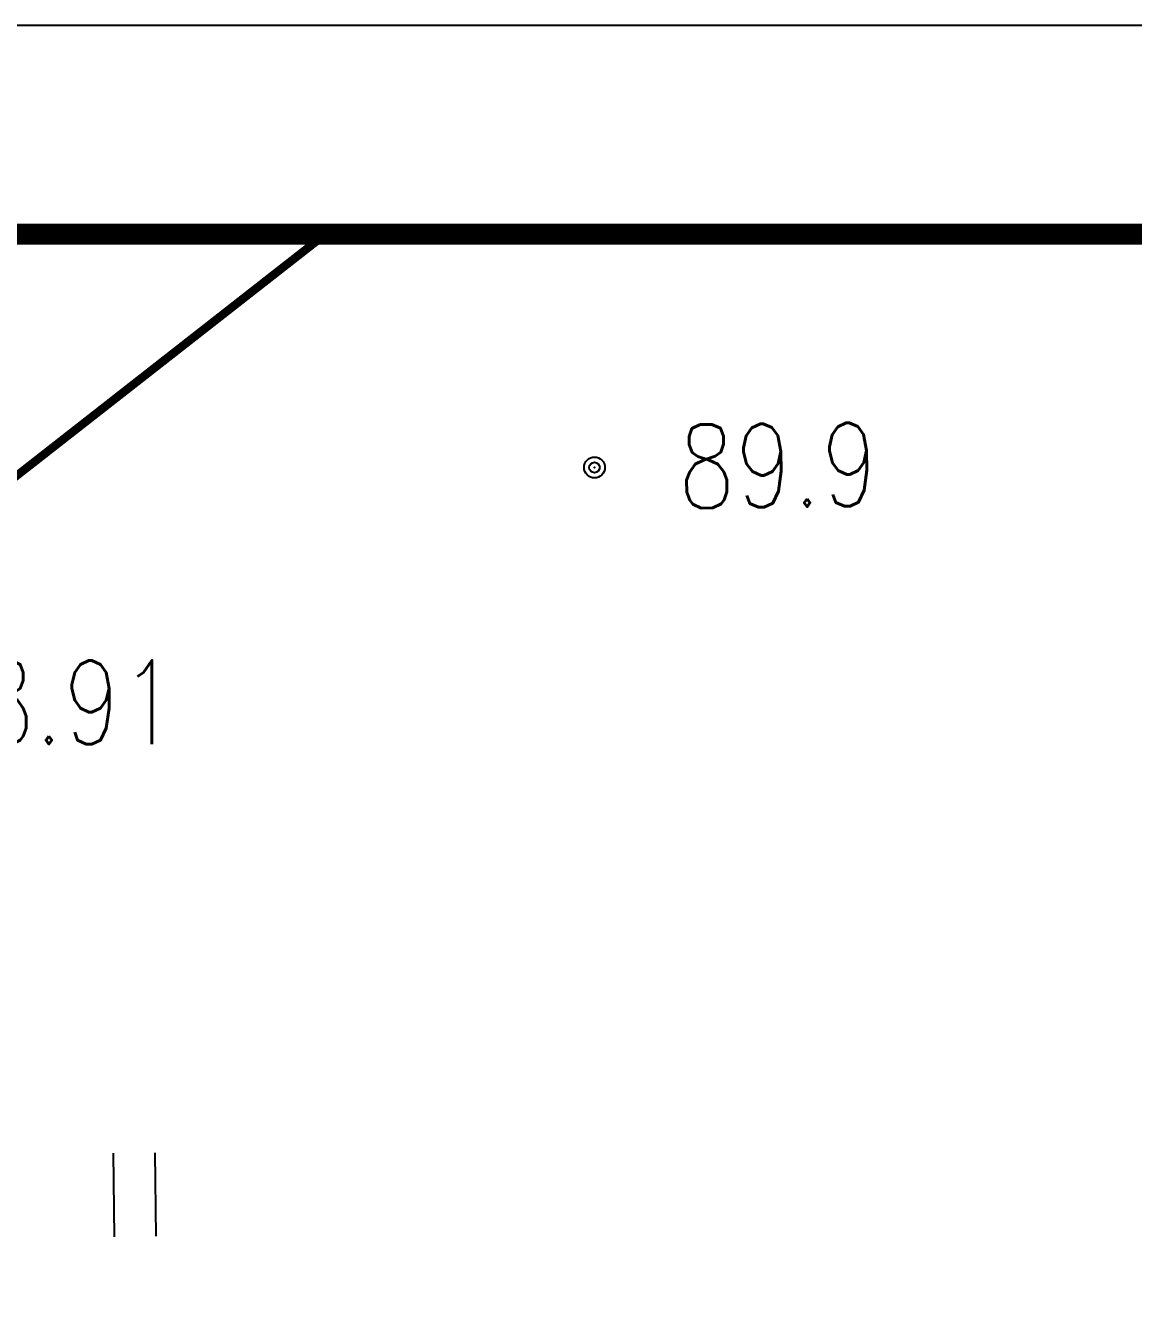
# Model space of a CAD drawing. Extents: x -266287 to 275962, y -324567 to 363765.
# Drawn here: x 222590 to 249141, y 333280 to 363765 of the extents above; entities that cross this region are included whole.
import ezdxf
from ezdxf.enums import TextEntityAlignment as Align

# ---------------------------------------------------------------- set-up
doc = ezdxf.new("R2010")
doc.units = 0
doc.header["$LTSCALE"] = 1000
doc.linetypes.add('8522', pattern=[4, 2, 2, 0])
doc.layers.get('0').update_dxf_attribs({"linetype": 'CONTINUOUS'})
for name, color, linetype in [('GCD', 252, 'CONTINUOUS'), ('PUB_TITLE', 4, 'CONTINUOUS'), ('图层1', 251, 'CONTINUOUS')]:
    doc.layers.add(name, color=color, linetype=linetype)
doc.styles.add('HZ', font='txt', dxfattribs={"bigfont": 'hztxt'})
doc.styles.add('ROMANS', font='ROMANS.shx', dxfattribs={"width": 0.8})

# ---------------------------------------------------------------- blocks, each defined once
blk = doc.blocks.new('GC200')
at = {"linetype": 'Continuous', "const_width": 0.2, "flags": 128}
blk.add_lwpolyline([(-0.1, 0, 1), (0.1, 0, 1)], format="xyb", close=True, dxfattribs=at)
blk = doc.blocks.new('8310')
for radius in [0.25, 0.125]:
    blk.add_circle((0, 0), radius)
blk = doc.blocks.new('9410')
for points in [[(-0.5, 2), (-0.5, 0)], [(0.5, 2), (0.5, 0)]]:
    blk.add_lwpolyline(points)

msp = doc.modelspace()

# ---------------------------------------------------------------- linework, layer by layer
at = {"color": 0, "linetype": 'Continuous'}
msp.add_line((183644.58406, 322781.62017), (229885.5097, 358765.05878), dxfattribs=at)
at = {"layer": 'PUB_TITLE', "color": 7}
msp.add_lwpolyline([(-21038.44006, 153765.05878), (275961.55994, 153765.05878), (275961.55994, 363765.05878), (-21038.44006, 363765.05878)], close=True, dxfattribs=at)
at = {"layer": 'PUB_TITLE', "const_width": 500}
msp.add_lwpolyline([(-8538.44006, 158765.05878), (270961.55994, 158765.05878), (270961.55994, 358765.05878), (-8538.44006, 358765.05878)], close=True, dxfattribs=at)
at = {"layer": '图层1', "linetype": 'Continuous', "const_width": 200, "elevation": 89496.37701, "flags": 128}
msp.add_lwpolyline([(185368.78388, 324250.37006), (215919.85958, 347933.5452), (229777.30028, 358765.05878)], dxfattribs=at)
at = {"layer": '图层1'}
msp.add_point((236223.71106, 353180.25725, 274254.67701), dxfattribs=at)

# ---------------------------------------------------------------- block references
at = {"layer": '图层1', "xscale": 999.9999999999999, "yscale": 1000, "zscale": 1000, "rotation": 0.6726110424307647}
msp.add_blockref('8310', (236223.71106, 353180.25725, 274254.67701), dxfattribs=at)
at = {"layer": '图层1', "linetype": 'Continuous'}
ref = msp.add_blockref('GC200', (218867.20305, 347558.527, 178410.77701), dxfattribs=dict(at, xscale=1000, yscale=1000, zscale=1000))
ref.add_attrib('height', '88.91', dxfattribs={"layer": 'GCD', "linetype": 'Continuous', "height": 2000, "style": 'HZ', "width": 0.8}).set_placement((220067.20305, 347558.527, 178410.77701), align=Align.MIDDLE_LEFT)
at = {"layer": '图层1', "linetype": '8522', "xscale": 999.9999999999999, "yscale": 1000, "zscale": 1000, "rotation": 0.6726110424307647}
msp.add_blockref('9410', (225217.57907, 334764.93666, 184334.67701), dxfattribs=at)

# ---------------------------------------------------------------- texts
at = {"layer": '图层1', "style": 'ROMANS', "width": 0.8}
msp.add_text('89.9', height=2000, rotation=0.672611041, dxfattribs=at).set_placement((238235.31226, 352203.80417, 89496.37701))

doc.saveas('drawing.dxf')
